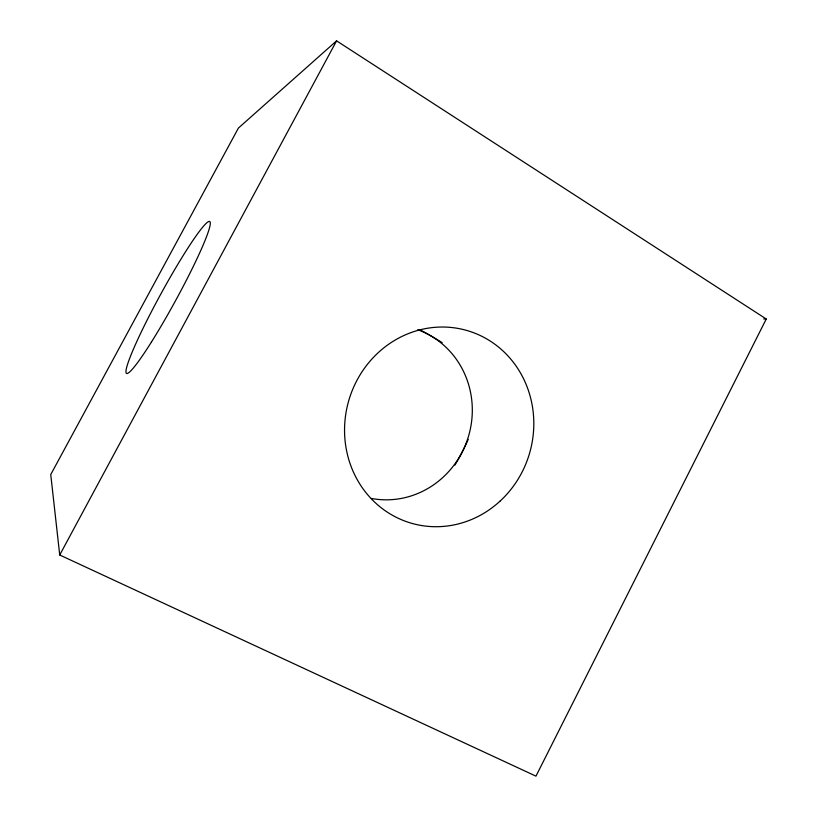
<?xml version="1.0" encoding="UTF-8"?>
<svg xmlns="http://www.w3.org/2000/svg" width="817" height="817" viewBox="0 0 817 817"><rect width="100%" height="100%" fill="white"/><g stroke="black" fill="none" stroke-linecap="round" stroke-linejoin="round"><path stroke-width="1.23" d="M766.254 319.008L535.962 776.15L59.723 554.998L50.746 474.565L238.421 128.055L336.584 40.85L766.254 319.008L763.701 318.987M59.723 554.998L336.584 40.85M468.212 439.413A80.362 27.696 -61.3 0 1 454.916 465.098M417.804 329.762A87.725 83.508 -74.1 0 1 469.019 434.491A87.725 83.508 -74.1 0 1 371.398 498.431M419.999 329.741A81.618 10.723 27.7 0 1 442.181 342.64M151.513 341.904A86.653 8.058 -61.3 0 0 210.03 221.826A86.653 8.058 -61.3 0 0 142.75 328.914A86.653 8.058 -61.3 0 0 151.513 341.904M499.861 501.311A100.287 94.159 -74.1 0 0 471.726 332.029A100.287 94.159 -74.1 0 0 345.948 447.267A100.287 94.159 -74.1 0 0 499.861 501.311"/></g></svg>
